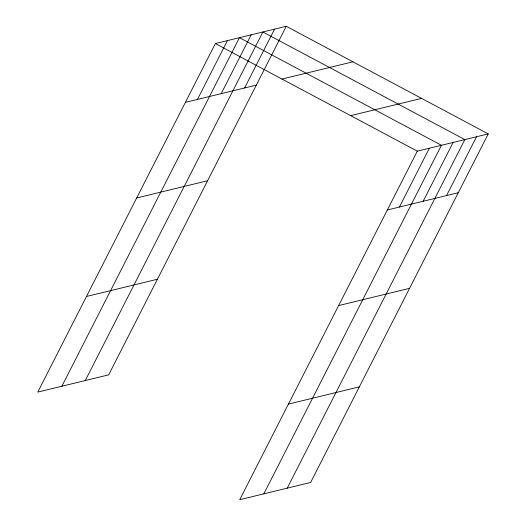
<?xml version="1.0" encoding="UTF-8"?>
<svg xmlns="http://www.w3.org/2000/svg" width="526" height="526" viewBox="0 0 526 526"><rect width="100%" height="100%" fill="white"/><g stroke="black" fill="none" stroke-linecap="round" stroke-linejoin="round"><path stroke-width="0.79" d="M286.275 26.3L215.358 43.546L37.76 392.1L108.678 374.854L286.275 26.3L488.24 133.9L310.642 482.454L239.725 499.7L417.322 151.146L488.24 133.9M197.441 99.44L227.41 40.614M61.871 386.235L239.468 37.681L441.432 145.281L263.835 493.835M221.196 93.661L251.172 34.834M85.278 380.541L262.868 31.987L464.839 139.594L287.242 488.148M244.597 87.974L274.572 29.147M399.405 207.04L429.38 148.214M423.16 201.261L453.136 142.441M446.567 195.573L476.536 136.747M185.382 102.373L256.3 85.127M282.008 79.051L352.926 61.812M350.671 115.635L421.589 98.395M136.668 197.98L207.586 180.734M387.346 209.973L458.264 192.726M86.474 296.486L157.392 279.247M338.632 305.58L409.55 288.34M288.439 404.093L359.357 386.847M215.358 43.546L417.322 151.146"/></g></svg>
